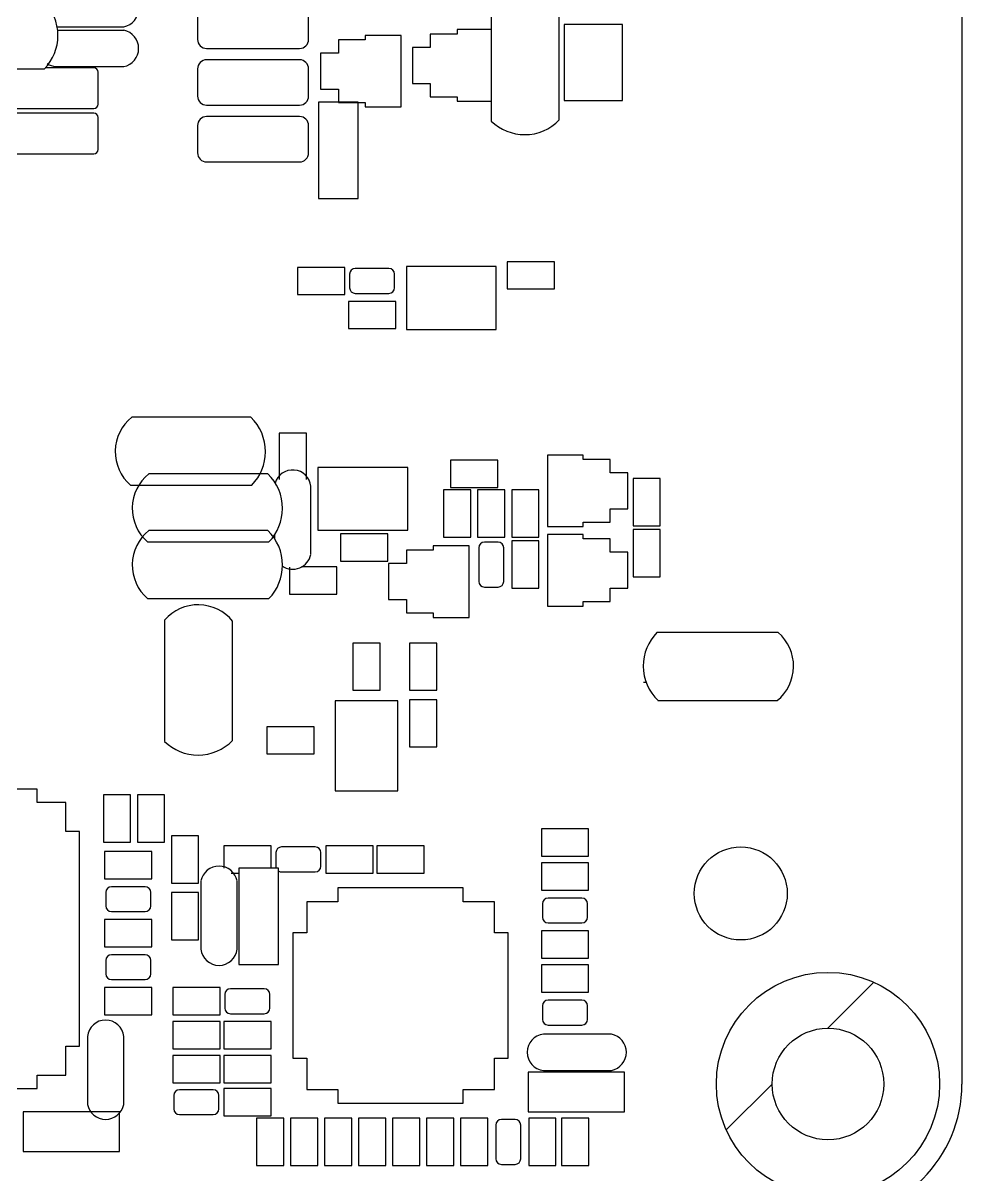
# Model space of a CAD drawing. Header units: millimetres. Extents: x 0 to 404, y 102 to 364.
# Drawn here: x 233.12 to 254.14, y 132.24 to 158.03 of the extents above; entities that cross this region are included whole.
import ezdxf

# ---------------------------------------------------------------- set-up
doc = ezdxf.new("R2010")
doc.units = ezdxf.units.MM
doc.header["$LTSCALE"] = 30.734
doc.layers.get('0').update_dxf_attribs({"linetype": 'CONTINUOUS'})
for name, color, linetype in [('02___PRT_ALL_AXES', 7, 'CONTINUOUS'), ('03___PRT_ALL_CURVES', 7, 'CONTINUOUS'), ('ECAD_C0402', 7, 'CONTINUOUS'), ('ECAD_C0603', 7, 'CONTINUOUS'), ('ECAD_FIDUCIAL_MARK', 7, 'CONTINUOUS'), ('ECAD_QFN56_6X6_P0D35_H0D8', 7, 'CONTINUOUS'), ('ECAD_R0402', 7, 'CONTINUOUS'), ('ECAD_SMC0201', 7, 'CONTINUOUS'), ('ECAD_SMC0402-10UF', 7, 'CONTINUOUS'), ('ECAD_SMC0603', 7, 'CONTINUOUS'), ('ECAD_SMR0201', 7, 'CONTINUOUS'), ('ECAD_SOD523', 7, 'CONTINUOUS'), ('ECAD_SOT563_0D5_1D6X1D2_H0D6', 7, 'CONTINUOUS'), ('ECAD_SOT723', 7, 'CONTINUOUS'), ('ECAD_TQFN28_0D4_4X4_H0D8_T2D6X2', 7, 'CONTINUOUS')]:
    doc.layers.add(name, color=color, linetype=linetype)

msp = doc.modelspace()

# ---------------------------------------------------------------- linework, layer by layer
at = {"color": 7, "linetype": 'Continuous'}
msp.add_line((254.141, 169.273), (254.141, 134.273), dxfattribs=at)
at = {"color": 2, "linetype": 'Continuous'}
for p, q in [((251.141, 135.523), (252.17, 136.551)), ((248.863, 133.244), (249.891, 134.273))]:
    msp.add_line(p, q, dxfattribs=at)
at = {"linetype": 'Continuous'}
for radius in [2.5, 1.25]:
    msp.add_circle((251.141, 134.273), radius, dxfattribs=at)
at = {"color": 7, "linetype": 'Continuous'}
msp.add_arc((251.141, 134.273), 3, 270, 360, dxfattribs=at)
at = {"layer": '02___PRT_ALL_AXES', "linetype": 'Continuous'}
msp.add_circle((251.141, 134.273), 1.25, dxfattribs=at)
at = {"layer": '03___PRT_ALL_CURVES', "color": 40, "linetype": 'Continuous'}
msp.add_line((247.008, 143.275), (247.074, 143.275), dxfattribs=at)
at = {"layer": 'ECAD_C0402', "color": 7, "linetype": 'Continuous'}
for p, q in [((233.872, 157.946), (235.371, 157.946)), ((235.371, 157.869), (233.882, 157.869)), ((233.847, 157.057), (235.371, 157.057)), ((239.562, 146.135), (239.562, 147.659)), ((238.749, 146.583), (238.749, 146.476)), ((237.098, 138.819), (237.098, 137.295)), ((237.911, 137.295), (237.911, 138.819)), ((234.558, 135.34), (234.558, 133.816)), ((235.371, 133.816), (235.371, 135.34)), ((246.293, 135.39), (244.769, 135.39)), ((244.769, 134.578), (246.293, 134.578))]:
    msp.add_line(p, q, dxfattribs=at)
for centre, radius, start, end in [((235.29, 158.352), 0.414, 281.2065, 78.7935), ((235.29, 157.463), 0.414, 281.2065, 78.7935), ((233.89, 157.463), 0.409, 235.597, 263.8645), ((239.155, 147.615), 0.409, 6.1355, 164.4024), ((239.155, 146.215), 0.414, 235.3576, 348.7935), ((237.504, 138.739), 0.414, 11.2065, 168.7935), ((237.504, 137.339), 0.409, 186.1355, 353.8645), ((234.964, 135.296), 0.409, 6.1355, 173.8645), ((244.812, 134.984), 0.409, 96.1355, 263.8645), ((246.212, 134.984), 0.414, 281.2065, 78.7935), ((234.964, 133.896), 0.414, 191.2065, 348.7935)]:
    msp.add_arc(centre, radius, start, end, dxfattribs=at)
at = {"layer": 'ECAD_C0603', "color": 7, "linetype": 'Continuous'}
for p, q in [((243.6, 158.555), (243.6, 155.837)), ((245.124, 155.863), (245.124, 158.53)), ((230.875, 157.006), (233.593, 157.006)), ((238.216, 149.208), (235.549, 149.208)), ((238.597, 147.938), (235.93, 147.938)), ((235.523, 147.684), (238.241, 147.684)), ((238.597, 146.668), (235.93, 146.668)), ((235.904, 146.414), (238.622, 146.414)), ((235.904, 145.144), (238.622, 145.144)), ((236.285, 144.661), (236.285, 141.944)), ((237.809, 141.969), (237.809, 144.636)), ((250.027, 144.382), (247.309, 144.382)), ((247.334, 142.858), (250.001, 142.858))]:
    msp.add_line(p, q, dxfattribs=at)
for centre, radius, start, end in [((232.823, 157.755), 1.074, 0.0002, 46.1382), ((232.823, 157.755), 1.074, 315.7622, 0.0002), ((244.35, 156.607), 1.074, 225.7622, 270.0002), ((244.35, 156.607), 1.074, 270.0002, 316.1382), ((236.171, 148.435), 0.992, 128.8737, 229.2167), ((237.471, 148.433), 1.074, 0.0002, 46.1382), ((237.471, 148.433), 1.074, 315.7622, 0.0002), ((236.552, 147.165), 0.992, 128.8737, 229.2167), ((237.852, 147.163), 1.074, 0.0002, 46.1382), ((237.852, 147.163), 1.074, 315.7622, 0.0002), ((236.552, 145.895), 0.992, 128.8737, 229.2167), ((237.852, 145.893), 1.074, 0.0002, 46.1382), ((237.852, 145.893), 1.074, 315.7622, 0.0002), ((237.037, 144.013), 0.992, 38.8737, 139.2167), ((248.078, 143.633), 1.074, 135.7622, 180.0002), ((249.378, 143.631), 0.992, 308.8737, 49.2167), ((248.079, 143.633), 1.074, 180.0002, 226.1382), ((237.034, 142.713), 1.074, 225.7622, 270.0002), ((237.034, 142.713), 1.074, 270.0002, 316.1382)]:
    msp.add_arc(centre, radius, start, end, dxfattribs=at)
at = {"layer": 'ECAD_FIDUCIAL_MARK', "color": 7, "linetype": 'Continuous'}
msp.add_circle((249.188, 138.54), 1.041, dxfattribs=at)
at = {"layer": 'ECAD_QFN56_6X6_P0D35_H0D8', "color": 7, "linetype": 'Continuous'}
for p, q in [((233.432, 140.874), (228.622, 140.874)), ((233.432, 140.574), (233.432, 140.874)), ((234.077, 140.574), (233.432, 140.574)), ((234.077, 139.929), (234.077, 140.574)), ((234.377, 139.929), (234.077, 139.929)), ((234.377, 135.119), (234.377, 139.929)), ((234.077, 135.119), (234.377, 135.119)), ((234.077, 134.474), (234.077, 135.119)), ((233.432, 134.474), (234.077, 134.474)), ((233.432, 134.174), (233.432, 134.474)), ((228.622, 134.174), (233.432, 134.174))]:
    msp.add_line(p, q, dxfattribs=at)
at = {"layer": 'ECAD_R0402', "color": 7, "linetype": 'Continuous'}
for p, q in [((240.618, 156.259), (239.729, 156.259)), ((239.729, 156.259), (239.729, 154.1)), ((240.618, 154.1), (240.618, 156.259)), ((239.729, 154.1), (240.618, 154.1)), ((238.835, 139.109), (237.946, 139.109)), ((237.946, 139.109), (237.946, 136.95)), ((238.835, 136.95), (238.835, 139.109)), ((237.946, 136.95), (238.835, 136.95)), ((246.587, 134.537), (244.428, 134.537)), ((244.428, 134.537), (244.428, 133.648)), ((246.587, 133.648), (246.587, 134.537)), ((235.279, 133.653), (233.12, 133.653)), ((233.12, 133.653), (233.12, 132.764)), ((235.279, 132.764), (235.279, 133.653)), ((244.428, 133.648), (246.587, 133.648)), ((233.12, 132.764), (235.279, 132.764))]:
    msp.add_line(p, q, dxfattribs=at)
at = {"layer": 'ECAD_SMC0201', "color": 7, "linetype": 'Continuous'}
for p, q in [((241.31, 152.535), (240.556, 152.535)), ((240.429, 152.408), (240.429, 152.104)), ((241.437, 152.104), (241.437, 152.408)), ((240.556, 151.977), (241.31, 151.977)), ((243.321, 146.283), (243.321, 145.529)), ((243.753, 146.41), (243.448, 146.41)), ((243.88, 145.529), (243.88, 146.283)), ((243.448, 145.402), (243.753, 145.402)), ((239.659, 139.581), (238.905, 139.581)), ((238.778, 139.454), (238.778, 139.15)), ((239.786, 139.15), (239.786, 139.454)), ((238.905, 139.023), (239.659, 139.023)), ((234.968, 138.565), (234.968, 138.261)), ((235.849, 138.692), (235.095, 138.692)), ((235.976, 138.261), (235.976, 138.565)), ((244.747, 138.311), (244.747, 138.007)), ((245.628, 138.438), (244.874, 138.438)), ((245.755, 138.007), (245.755, 138.311)), ((235.095, 138.134), (235.849, 138.134)), ((244.874, 137.88), (245.628, 137.88)), ((234.968, 137.041), (234.968, 136.737)), ((235.849, 137.168), (235.095, 137.168)), ((235.976, 136.737), (235.976, 137.041)), ((235.095, 136.61), (235.849, 136.61)), ((237.635, 136.279), (237.635, 135.975)), ((238.516, 136.406), (237.762, 136.406)), ((238.643, 135.975), (238.643, 136.279)), ((244.747, 136.025), (244.747, 135.721)), ((245.628, 136.152), (244.874, 136.152)), ((245.755, 135.721), (245.755, 136.025)), ((237.762, 135.848), (238.516, 135.848)), ((244.874, 135.594), (245.628, 135.594)), ((237.373, 134.146), (236.619, 134.146)), ((236.492, 134.019), (236.492, 133.714)), ((237.5, 133.714), (237.5, 134.019)), ((236.619, 133.587), (237.373, 133.587)), ((244.134, 133.481), (243.829, 133.481)), ((243.702, 133.354), (243.702, 132.6)), ((244.261, 132.6), (244.261, 133.354)), ((243.829, 132.473), (244.134, 132.473))]:
    msp.add_line(p, q, dxfattribs=at)
for centre, start, end in [((240.556, 152.408), 90, 180), ((241.31, 152.408), 0, 90), ((240.556, 152.104), 180, 270), ((241.31, 152.104), 270, 360), ((243.448, 146.283), 90, 180), ((243.753, 146.283), 0, 90), ((243.448, 145.529), 180, 270), ((243.753, 145.529), 270, 360), ((238.905, 139.454), 90, 180), ((239.659, 139.454), 0, 90), ((238.905, 139.15), 180, 199.6196), ((239.659, 139.15), 270, 360), ((238.905, 139.15), 240, 270), ((235.095, 138.565), 90, 180), ((235.849, 138.565), 0, 90), ((244.874, 138.311), 90, 180), ((245.628, 138.311), 0, 90), ((235.095, 138.261), 180, 270), ((235.849, 138.261), 270, 360), ((244.874, 138.007), 180, 270), ((245.628, 138.007), 270, 360), ((235.095, 137.041), 90, 180), ((235.849, 137.041), 0, 90), ((235.095, 136.737), 180, 270), ((235.849, 136.737), 270, 360), ((237.762, 136.279), 90, 180), ((238.516, 136.279), 0, 90), ((237.762, 135.975), 180, 270), ((238.516, 135.975), 270, 360), ((244.874, 136.025), 90, 180), ((245.628, 136.025), 0, 90), ((244.874, 135.721), 180, 270), ((245.628, 135.721), 270, 360), ((236.619, 134.019), 90, 180), ((237.373, 134.019), 0, 90), ((236.619, 133.714), 180, 270), ((237.373, 133.714), 270, 360), ((243.829, 133.354), 90, 180), ((244.134, 133.354), 0, 90), ((243.829, 132.6), 180, 270), ((244.134, 132.6), 270, 360)]:
    msp.add_arc(centre, 0.127, start, end, dxfattribs=at)
at = {"layer": 'ECAD_SMC0402-10UF', "color": 7, "linetype": 'Continuous'}
for p, q in [((234.698, 157.031), (233.612, 157.031)), ((234.799, 156.218), (234.799, 156.93)), ((232.945, 156.117), (234.698, 156.117)), ((234.698, 156.015), (232.945, 156.015)), ((234.799, 155.202), (234.799, 155.914)), ((232.945, 155.101), (234.698, 155.101))]:
    msp.add_line(p, q, dxfattribs=at)
for centre, start, end in [((234.698, 156.93), 0, 90), ((234.698, 156.218), 270, 360), ((234.698, 155.914), 0, 90), ((234.698, 155.202), 270, 360)]:
    msp.add_arc(centre, 0.102, start, end, dxfattribs=at)
at = {"layer": 'ECAD_SMC0603', "color": 7, "linetype": 'Continuous'}
for p, q in [((237.022, 158.276), (237.022, 157.666)), ((239.511, 157.666), (239.511, 158.276)), ((237.225, 157.463), (239.308, 157.463)), ((239.308, 157.209), (237.225, 157.209)), ((237.022, 157.006), (237.022, 156.396)), ((239.511, 156.396), (239.511, 157.006)), ((237.225, 156.193), (239.308, 156.193)), ((239.308, 155.939), (237.225, 155.939)), ((237.022, 155.736), (237.022, 155.126)), ((239.511, 155.126), (239.511, 155.736)), ((237.225, 154.923), (239.308, 154.923))]:
    msp.add_line(p, q, dxfattribs=at)
for centre, start, end in [((237.225, 157.666), 180, 270), ((239.308, 157.666), 270, 360), ((237.225, 157.006), 90, 180), ((239.308, 157.006), 0, 90), ((237.225, 156.396), 180, 270), ((239.308, 156.396), 270, 360), ((237.225, 155.736), 90, 180), ((239.308, 155.736), 0, 90), ((237.225, 155.126), 180, 270), ((239.308, 155.126), 270, 360)]:
    msp.add_arc(centre, 0.203, start, end, dxfattribs=at)
at = {"layer": 'ECAD_SMR0201', "color": 7, "linetype": 'Continuous'}
for p, q in [((240.32, 152.561), (239.261, 152.561)), ((239.261, 152.561), (239.261, 151.951)), ((240.32, 151.951), (240.32, 152.561)), ((245.019, 152.688), (243.96, 152.688)), ((243.96, 152.688), (243.96, 152.078)), ((245.019, 152.078), (245.019, 152.688)), ((239.261, 151.951), (240.32, 151.951)), ((243.96, 152.078), (245.019, 152.078)), ((241.463, 151.799), (240.404, 151.799)), ((240.404, 151.799), (240.404, 151.189)), ((241.463, 151.189), (241.463, 151.799)), ((240.404, 151.189), (241.463, 151.189)), ((239.46, 148.848), (238.851, 148.848)), ((238.851, 148.848), (238.851, 147.809)), ((239.46, 147.809), (239.46, 148.848)), ((243.749, 148.243), (242.69, 148.243)), ((242.69, 148.243), (242.69, 147.633)), ((243.749, 147.633), (243.749, 148.243)), ((247.385, 147.832), (246.775, 147.832)), ((246.775, 147.832), (246.775, 146.774)), ((247.385, 146.774), (247.385, 147.832)), ((243.143, 147.578), (242.534, 147.578)), ((242.534, 147.578), (242.534, 146.52)), ((242.69, 147.633), (243.749, 147.633)), ((243.143, 146.52), (243.143, 147.578)), ((243.905, 147.578), (243.296, 147.578)), ((243.296, 147.578), (243.296, 146.52)), ((243.905, 146.52), (243.905, 147.578)), ((244.667, 147.578), (244.058, 147.578)), ((244.058, 147.578), (244.058, 146.52)), ((244.667, 146.52), (244.667, 147.578)), ((241.285, 146.592), (240.226, 146.592)), ((240.226, 146.592), (240.226, 145.982)), ((241.285, 145.982), (241.285, 146.592)), ((246.775, 146.774), (247.385, 146.774)), ((247.385, 146.689), (246.775, 146.689)), ((246.775, 146.689), (246.775, 145.631)), ((247.385, 145.631), (247.385, 146.689)), ((242.534, 146.52), (243.143, 146.52)), ((243.296, 146.52), (243.905, 146.52)), ((244.058, 146.52), (244.667, 146.52)), ((244.667, 146.435), (244.058, 146.435)), ((244.058, 146.435), (244.058, 145.377)), ((244.667, 145.377), (244.667, 146.435)), ((239.083, 145.844), (239.083, 145.246)), ((240.142, 145.855), (239.348, 145.855)), ((240.142, 145.246), (240.142, 145.855)), ((240.226, 145.982), (241.285, 145.982)), ((246.775, 145.631), (247.385, 145.631)), ((239.083, 145.246), (240.142, 145.246)), ((244.058, 145.377), (244.667, 145.377)), ((241.111, 144.149), (240.502, 144.149)), ((240.502, 144.149), (240.502, 143.091)), ((241.111, 143.091), (241.111, 144.149)), ((242.381, 144.149), (241.772, 144.149)), ((241.772, 144.149), (241.772, 143.091)), ((242.381, 143.091), (242.381, 144.149)), ((240.502, 143.091), (241.111, 143.091)), ((241.772, 143.091), (242.381, 143.091)), ((242.381, 142.879), (241.772, 142.879)), ((241.772, 142.879), (241.772, 141.821)), ((242.381, 141.821), (242.381, 142.879)), ((239.634, 142.274), (238.575, 142.274)), ((238.575, 142.274), (238.575, 141.664)), ((239.634, 141.664), (239.634, 142.274)), ((238.575, 141.664), (239.634, 141.664)), ((241.772, 141.821), (242.381, 141.821)), ((235.523, 140.746), (234.914, 140.746)), ((234.914, 140.746), (234.914, 139.687)), ((235.523, 139.687), (235.523, 140.746)), ((236.285, 140.746), (235.676, 140.746)), ((235.676, 140.746), (235.676, 139.687)), ((236.285, 139.687), (236.285, 140.746)), ((237.047, 139.831), (236.438, 139.831)), ((236.438, 139.831), (236.438, 138.773)), ((237.047, 138.773), (237.047, 139.831)), ((245.781, 139.988), (244.722, 139.988)), ((244.722, 139.988), (244.722, 139.378)), ((245.781, 139.378), (245.781, 139.988)), ((234.914, 139.687), (235.523, 139.687)), ((235.676, 139.687), (236.285, 139.687)), ((238.669, 139.607), (237.61, 139.607)), ((237.61, 139.607), (237.61, 139.11)), ((238.669, 139.109), (238.669, 139.607)), ((240.955, 139.607), (239.896, 139.607)), ((239.896, 139.607), (239.896, 138.997)), ((240.955, 138.997), (240.955, 139.607)), ((242.098, 139.607), (241.039, 139.607)), ((241.039, 139.607), (241.039, 138.997)), ((242.098, 138.997), (242.098, 139.607)), ((236.002, 139.48), (234.943, 139.48)), ((234.943, 139.48), (234.943, 138.87)), ((236.002, 138.87), (236.002, 139.48)), ((244.722, 139.378), (245.781, 139.378)), ((245.781, 139.226), (244.722, 139.226)), ((244.722, 139.226), (244.722, 138.616)), ((245.781, 138.616), (245.781, 139.226)), ((234.943, 138.87), (236.002, 138.87)), ((237.774, 138.997), (237.946, 138.997)), ((239.896, 138.997), (240.955, 138.997)), ((241.039, 138.997), (242.098, 138.997)), ((236.438, 138.773), (237.047, 138.773)), ((237.047, 138.561), (236.438, 138.561)), ((236.438, 138.561), (236.438, 137.503)), ((237.047, 137.503), (237.047, 138.561)), ((244.722, 138.616), (245.781, 138.616)), ((236.002, 137.956), (234.943, 137.956)), ((234.943, 137.956), (234.943, 137.346)), ((236.002, 137.346), (236.002, 137.956)), ((236.438, 137.503), (237.047, 137.503)), ((245.781, 137.702), (244.722, 137.702)), ((244.722, 137.702), (244.722, 137.092)), ((245.781, 137.092), (245.781, 137.702)), ((234.943, 137.346), (236.002, 137.346)), ((244.722, 137.092), (245.781, 137.092)), ((245.781, 136.94), (244.722, 136.94)), ((244.722, 136.94), (244.722, 136.33)), ((245.781, 136.33), (245.781, 136.94)), ((236.002, 136.432), (234.943, 136.432)), ((234.943, 136.432), (234.943, 135.822)), ((236.002, 135.822), (236.002, 136.432)), ((237.526, 136.432), (236.467, 136.432)), ((236.467, 136.432), (236.467, 135.822)), ((237.526, 135.822), (237.526, 136.432)), ((244.722, 136.33), (245.781, 136.33)), ((234.943, 135.822), (236.002, 135.822)), ((236.467, 135.822), (237.526, 135.822)), ((237.526, 135.67), (236.467, 135.67)), ((236.467, 135.67), (236.467, 135.06)), ((237.526, 135.06), (237.526, 135.67)), ((238.669, 135.67), (237.61, 135.67)), ((237.61, 135.67), (237.61, 135.06)), ((238.669, 135.06), (238.669, 135.67)), ((236.467, 135.06), (237.526, 135.06)), ((237.61, 135.06), (238.669, 135.06)), ((237.526, 134.908), (236.467, 134.908)), ((236.467, 134.908), (236.467, 134.298)), ((237.526, 134.298), (237.526, 134.908)), ((238.669, 134.908), (237.61, 134.908)), ((237.61, 134.908), (237.61, 134.298)), ((238.669, 134.298), (238.669, 134.908)), ((236.467, 134.298), (237.526, 134.298)), ((237.61, 134.298), (238.669, 134.298)), ((238.669, 134.171), (237.61, 134.171)), ((237.61, 134.171), (237.61, 133.562)), ((238.669, 133.562), (238.669, 134.171)), ((237.61, 133.562), (238.669, 133.562)), ((238.952, 133.507), (238.343, 133.507)), ((238.343, 133.507), (238.343, 132.448)), ((238.952, 132.448), (238.952, 133.507)), ((239.714, 133.507), (239.105, 133.507)), ((239.105, 133.507), (239.105, 132.448)), ((239.714, 132.448), (239.714, 133.507)), ((240.476, 133.507), (239.867, 133.507)), ((239.867, 133.507), (239.867, 132.448)), ((240.476, 132.448), (240.476, 133.507)), ((241.238, 133.507), (240.629, 133.507)), ((240.629, 133.507), (240.629, 132.448)), ((241.238, 132.448), (241.238, 133.507)), ((242, 133.507), (241.391, 133.507)), ((241.391, 133.507), (241.391, 132.448)), ((242, 132.448), (242, 133.507)), ((242.762, 133.507), (242.153, 133.507)), ((242.153, 133.507), (242.153, 132.448)), ((242.762, 132.448), (242.762, 133.507)), ((243.524, 133.507), (242.915, 133.507)), ((242.915, 133.507), (242.915, 132.448)), ((243.524, 132.448), (243.524, 133.507)), ((245.048, 133.507), (244.439, 133.507)), ((244.439, 133.507), (244.439, 132.448)), ((245.048, 132.448), (245.048, 133.507)), ((245.785, 133.507), (245.175, 133.507)), ((245.175, 133.507), (245.175, 132.448)), ((245.785, 132.448), (245.785, 133.507)), ((238.343, 132.448), (238.952, 132.448)), ((239.105, 132.448), (239.714, 132.448)), ((239.867, 132.448), (240.476, 132.448)), ((240.629, 132.448), (241.238, 132.448)), ((241.391, 132.448), (242, 132.448)), ((242.153, 132.448), (242.762, 132.448)), ((242.915, 132.448), (243.524, 132.448)), ((244.439, 132.448), (245.048, 132.448)), ((245.175, 132.448), (245.785, 132.448))]:
    msp.add_line(p, q, dxfattribs=at)
at = {"layer": 'ECAD_SOD523', "color": 7, "linetype": 'Continuous'}
for p, q in [((246.538, 158.003), (245.233, 158.003)), ((245.233, 158.003), (245.233, 156.299)), ((246.538, 156.299), (246.538, 158.003)), ((245.233, 156.299), (246.538, 156.299))]:
    msp.add_line(p, q, dxfattribs=at)
at = {"layer": 'ECAD_SOT563_0D5_1D6X1D2_H0D6', "color": 7, "linetype": 'Continuous'}
for p, q in [((243.712, 152.577), (241.701, 152.577)), ((241.701, 152.577), (241.701, 151.173)), ((243.712, 151.173), (243.712, 152.577)), ((241.701, 151.173), (243.712, 151.173)), ((241.731, 148.081), (239.719, 148.081)), ((239.719, 148.081), (239.719, 146.678)), ((241.731, 146.678), (241.731, 148.081)), ((239.719, 146.678), (241.731, 146.678)), ((241.508, 142.853), (240.105, 142.853)), ((240.105, 142.853), (240.105, 140.841)), ((241.508, 140.841), (241.508, 142.853)), ((240.105, 140.841), (241.508, 140.841))]:
    msp.add_line(p, q, dxfattribs=at)
at = {"layer": 'ECAD_SOT723', "color": 7, "linetype": 'Continuous'}
for p, q in [((243.6, 157.884), (242.835, 157.884)), ((242.835, 157.884), (242.835, 157.784)), ((240.778, 157.657), (240.178, 157.657)), ((240.178, 157.657), (240.178, 157.357)), ((241.581, 157.757), (240.778, 157.757)), ((240.778, 157.757), (240.778, 157.657)), ((241.581, 156.153), (241.581, 157.757)), ((242.835, 157.784), (242.235, 157.784)), ((242.235, 157.784), (242.235, 157.484)), ((240.178, 157.357), (239.778, 157.357)), ((239.778, 157.357), (239.778, 156.553)), ((242.235, 157.484), (241.835, 157.484)), ((241.835, 157.484), (241.835, 156.68)), ((241.835, 156.68), (242.235, 156.68)), ((242.235, 156.68), (242.235, 156.38)), ((239.778, 156.553), (240.178, 156.553)), ((240.178, 156.553), (240.178, 156.253)), ((242.235, 156.38), (242.835, 156.38)), ((242.835, 156.38), (242.835, 156.28)), ((240.178, 156.253), (240.778, 156.253)), ((240.778, 156.253), (240.778, 156.153)), ((240.778, 156.153), (241.581, 156.153)), ((242.835, 156.28), (243.6, 156.28)), ((245.661, 148.359), (244.858, 148.359)), ((244.858, 148.359), (244.858, 146.755)), ((245.661, 148.259), (245.661, 148.359)), ((246.261, 148.259), (245.661, 148.259)), ((246.261, 147.959), (246.261, 148.259)), ((246.661, 147.959), (246.261, 147.959)), ((246.661, 147.155), (246.661, 147.959)), ((246.261, 147.155), (246.661, 147.155)), ((246.261, 146.855), (246.261, 147.155)), ((245.661, 146.855), (246.261, 146.855)), ((245.661, 146.755), (245.661, 146.855)), ((244.858, 146.755), (245.661, 146.755)), ((245.661, 146.581), (244.858, 146.581)), ((244.858, 146.581), (244.858, 144.977)), ((245.661, 146.481), (245.661, 146.581)), ((243.105, 146.327), (242.302, 146.327)), ((242.302, 146.327), (242.302, 146.227)), ((243.105, 144.723), (243.105, 146.327)), ((246.261, 146.481), (245.661, 146.481)), ((246.261, 146.181), (246.261, 146.481)), ((242.302, 146.227), (241.702, 146.227)), ((241.702, 146.227), (241.702, 145.927)), ((246.661, 146.181), (246.261, 146.181)), ((246.661, 145.377), (246.661, 146.181)), ((241.702, 145.927), (241.302, 145.927)), ((241.302, 145.927), (241.302, 145.123)), ((246.261, 145.377), (246.661, 145.377)), ((246.261, 145.077), (246.261, 145.377)), ((241.302, 145.123), (241.702, 145.123)), ((241.702, 145.123), (241.702, 144.823)), ((244.858, 144.977), (245.661, 144.977)), ((245.661, 145.077), (246.261, 145.077)), ((245.661, 144.977), (245.661, 145.077)), ((241.702, 144.823), (242.302, 144.823)), ((242.302, 144.823), (242.302, 144.723)), ((242.302, 144.723), (243.105, 144.723))]:
    msp.add_line(p, q, dxfattribs=at)
at = {"layer": 'ECAD_TQFN28_0D4_4X4_H0D8_T2D6X2', "color": 7, "linetype": 'Continuous'}
for p, q in [((242.975, 138.663), (240.163, 138.663)), ((240.163, 138.663), (240.163, 138.356)), ((242.975, 138.356), (242.975, 138.663)), ((240.163, 138.356), (239.467, 138.356)), ((239.467, 138.356), (239.467, 137.658)), ((243.67, 138.356), (242.975, 138.356)), ((243.67, 137.658), (243.67, 138.356)), ((239.467, 137.658), (239.16, 137.658)), ((239.16, 137.658), (239.16, 134.849)), ((243.976, 137.658), (243.67, 137.658)), ((243.976, 134.85), (243.976, 137.658)), ((239.16, 134.849), (239.467, 134.849)), ((239.467, 134.849), (239.467, 134.152)), ((243.67, 134.85), (243.976, 134.85)), ((243.67, 134.152), (243.67, 134.85)), ((239.467, 134.152), (240.164, 134.152)), ((240.164, 134.152), (240.164, 133.844)), ((242.975, 134.152), (243.67, 134.152)), ((242.975, 133.844), (242.975, 134.152)), ((240.164, 133.844), (242.975, 133.844))]:
    msp.add_line(p, q, dxfattribs=at)

doc.saveas('drawing.dxf')
